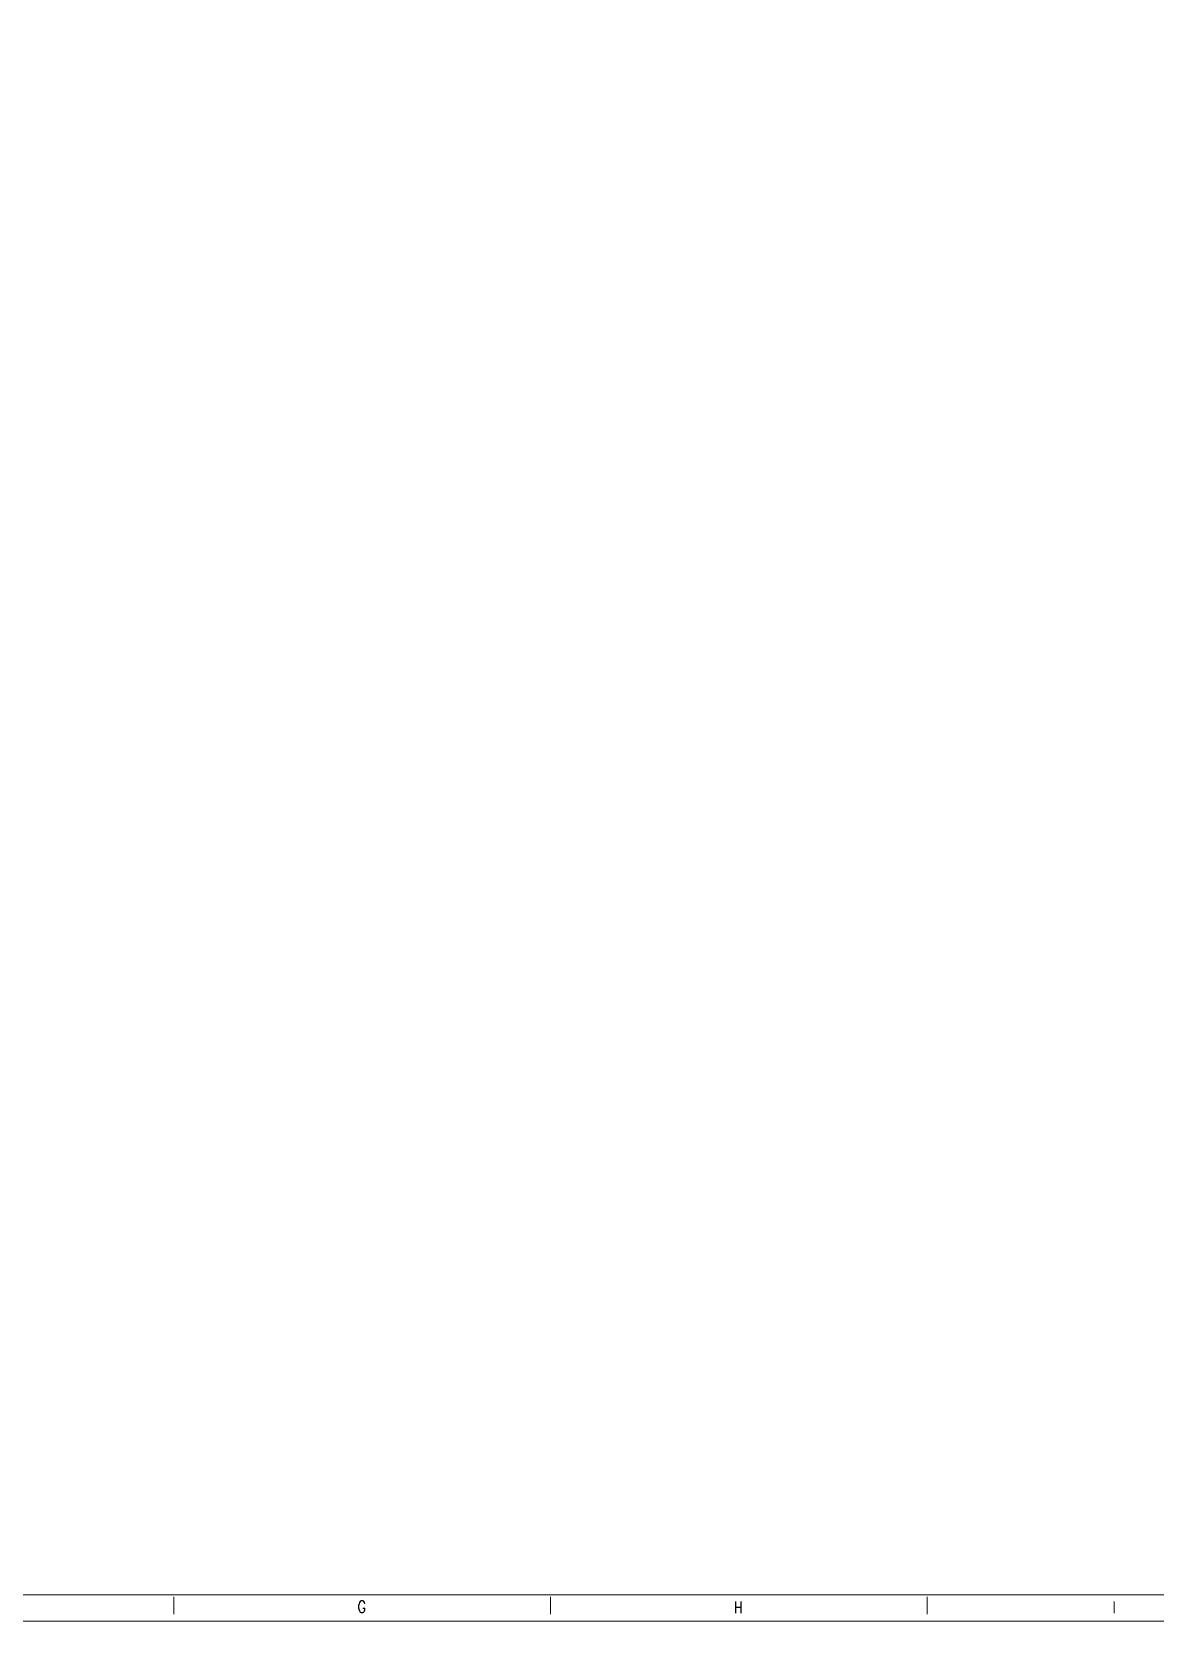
# Model space of a CAD drawing. Header units: inches. Extents: x 0 to 841, y 0 to 594.
# Drawn here: x 420.4 to 630.2, y 0 to 296.9 of the extents above; entities that cross this region are included whole.
import ezdxf

# ---------------------------------------------------------------- set-up
doc = ezdxf.new("R2010")
doc.units = ezdxf.units.IN
doc.header["$MEASUREMENT"] = 0
doc.linetypes.add('CENTER', pattern=[2, 1.25, -0.25, 0.25, -0.25])
doc.layers.add('1', color=1, linetype='CENTER', lineweight=9)
doc.layers.add('37', color=7, linetype='Continuous')
doc.styles.add('TXT', font='txt.shx', dxfattribs={"width": 0.8})

msp = doc.modelspace()

# ---------------------------------------------------------------- linework, layer by layer
at = {"layer": '1', "color": 5, "linetype": 'Continuous', "lineweight": 0}
for p, q in [((446.95, 4.54), (446.95, 1.3)), ((517.31, 4.54), (517.31, 1.3)), ((587.67, 4.54), (587.67, 1.3))]:
    msp.add_line(p, q, dxfattribs=at)
at = {"layer": '37', "color": 1, "linetype": 'Continuous', "lineweight": 0}
msp.add_lwpolyline([(840.09, 594), (840.09, 0), (0, 0), (0, 594)], close=True, dxfattribs=at)
at = {"layer": '37', "color": 5, "linetype": 'Continuous', "lineweight": 0}
msp.add_lwpolyline([(25.03, 589.05), (25.03, 4.95), (834.99, 4.95), (834.99, 589.05)], close=True, dxfattribs=at)

# ---------------------------------------------------------------- texts
at = {"layer": '1', "color": 3, "linetype": 'Continuous', "lineweight": 0, "style": 'TXT'}
for s, width, p in [('G', 0.840426, (481.2, 1.6)), ('H', 0.71222, (551.6, 1.5)), ('I', 0.120567, (622.5, 1.5))]:
    msp.add_text(s, height=2.2, dxfattribs=dict(at, width=width)).set_placement(p)

doc.saveas('drawing.dxf')
